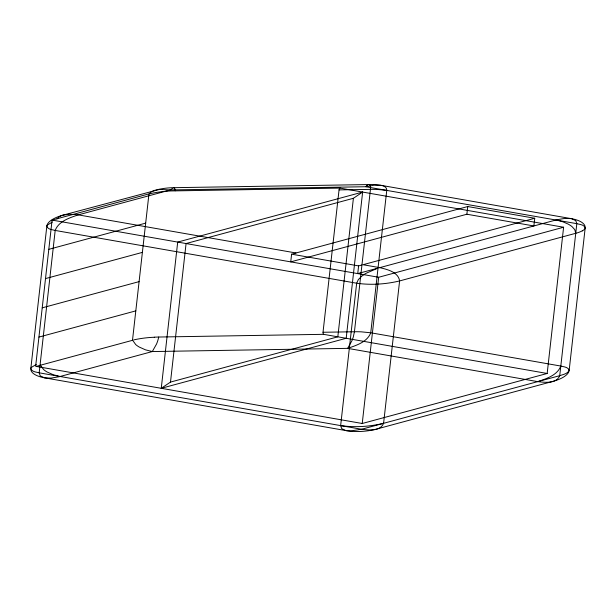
<?xml version="1.0" encoding="UTF-8"?>
<svg xmlns="http://www.w3.org/2000/svg" width="616" height="616" viewBox="0 0 616 616"><rect width="100%" height="100%" fill="white"/><g stroke="black" fill="none" stroke-linecap="round" stroke-linejoin="round"><path stroke-width="0.92" d="M52.298 222.091L47.27 225.11A10.357 3.966 -4.7 0 0 46.839 226.111L30.831 368.491A30.484 11.665 -4.7 0 0 44.868 377.885L346.331 430.661L350.635 430.961L361.577 429.267L559.728 375.675C562.978 374.482 567.613 373.904 569.161 370.385L585.177 228.005C584.392 224.57 579.61 224.486 576.822 223.67L365.827 186.733L170.463 189.936L159.513 189.428L63.171 215.092A10.28 3.935 -4.7 0 0 61.515 215.631L58.836 217.001L56.918 218.973M296.011 252.984L77.362 214.715L69.531 214.214L63.171 215.092A30.484 11.665 -4.7 0 0 46.839 226.111C47.625 229.545 52.406 229.629 55.194 230.446L356.656 283.221C370.917 285.239 385.616 284.292 399.607 280.935L575.737 233.295L574.782 229.668L572.118 226.719A52.583 20.12 -4.7 0 0 567.906 223.962L562.685 221.737L557.187 220.251M377.362 268.353L366.089 273.281A52.591 20.128 -4.7 0 0 361.484 276.438L358.335 279.595L356.656 283.221L340.64 425.602L341.688 428.628L345.884 430.576M132.517 340.117L148.964 193.886L52.091 220.089L35.643 366.32L36.436 366.104M161.253 388.311L177.701 242.08L362.639 192.061L346.192 338.284L161.253 388.311L170.493 382.082L337.822 336.821L353.399 198.29L362.639 192.061M170.493 382.082L186.071 243.551L353.399 198.29M291.607 254.177L290.744 261.877L466.874 214.229L533.872 225.964L534.734 218.264L467.744 206.537L291.607 254.177L358.604 265.904L361.939 265.003M547.17 373.473L323.546 334.326A22.007 8.424 -4.7 0 1 323.015 332.27L339.054 189.89A13.244 5.067 -4.7 0 1 339.963 188.096L563.609 227.242L547.17 373.473L362.231 423.492L36.498 366.466A24.024 9.194 -4.7 0 1 40.479 365.203M358.604 265.904L357.734 273.604L378.024 268.114M362.231 423.492L378.671 277.269L563.609 227.242M571.579 218.695L575.775 220.644L576.822 223.67L559.728 375.675C556.518 383.907 544.852 382.482 537.714 381.627L347.647 348.356L152.291 351.559L145.522 349.842L139.293 347.07A52.576 20.12 -4.7 0 1 135.705 344.552L132.64 340.271L40.471 365.203L43.536 369.477A52.576 20.12 -4.7 0 0 47.124 372.002L53.353 374.767L60.122 376.491L361.577 429.267C368.722 430.122 380.388 431.554 383.591 423.315L399.607 280.935C398.36 272.026 387.179 269.385 379.756 267.644L363.001 264.718L534.734 218.264M466.874 214.229L467.744 206.537M346.331 430.661A30.484 11.665 -4.7 0 0 376.699 429.044L552.829 381.404A30.484 11.665 -4.7 0 0 569.161 370.385C568.368 366.959 563.609 366.859 560.806 366.05C557.365 375.306 546.284 378.732 537.714 381.627M323.546 334.326L158.736 337.029L158.012 339.901A227.058 86.894 -4.7 0 1 156.518 344.09L152.291 351.559L59.136 376.746L51.097 378.093L44.868 377.885M366.959 185.516L367.821 184.854M582.32 230.869L579.425 232.14A24.933 9.54 -4.7 0 1 575.737 233.287M36.282 364.472L31.285 367.452A10.372 3.966 -4.7 0 0 30.831 368.491C31.624 371.918 36.383 372.018 39.185 372.826L58.097 376.137M48.803 249.334L145.676 223.131M45.515 278.586L142.381 252.383M42.227 307.831L139.093 281.627M38.931 337.075L135.805 310.872M379.333 267.76L556.864 219.75L564.903 218.403L571.132 218.611A30.484 11.665 -4.7 0 1 585.177 228.005M383.591 423.315C369.6 426.672 354.908 427.62 340.64 425.602M381.52 185.424C383.984 185.809 387.141 187.457 386.763 190.398L370.747 332.779C367.305 342.034 356.225 345.46 347.647 348.356L351.998 340.602A227.781 87.172 -4.7 0 0 353.299 336.952L354.431 331.755L370.447 189.374L370.424 186.201L369.408 184.554L173.412 187.688L170.463 189.936L78.294 214.869C69.716 217.764 58.636 221.19 55.194 230.446L39.185 372.826L40.233 375.852L44.429 377.8M154.277 337.175L158.736 337.029M339.994 188.096L170.724 190.952A46.339 17.733 -4.7 0 0 151.159 193.455L149.087 194.04L150.704 192.292L153.238 190.875A10.357 3.966 -4.7 0 1 155.34 190.167A30.484 11.665 -4.7 0 1 172.388 187.703M339.054 189.89L370.447 189.374A48.703 18.642 -4.7 0 1 377.169 189.451L385.939 190.259M323.038 332.27L354.431 331.755A48.703 18.642 -4.7 0 1 361.161 331.832L370.747 332.779L560.806 366.05M173.581 187.672L174.767 188.504L175.183 190.798M571.132 218.611L381.073 185.339L374.166 185.185L365.827 186.733A31.139 11.92 -4.7 0 1 366.951 185.516M52.945 220.243L378.671 277.269M369.893 184.461A30.484 11.665 -4.7 0 1 381.073 185.339M585.262 228.005A11.789 4.512 -4.7 0 1 582.259 230.854M133.703 339.909A45.384 17.371 -4.7 0 1 154.262 337.252"/></g></svg>
